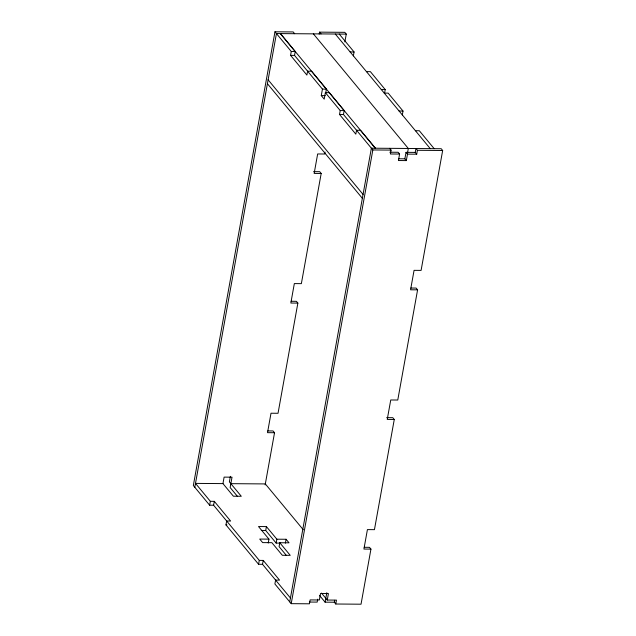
<?xml version="1.0" encoding="UTF-8"?>
<svg xmlns="http://www.w3.org/2000/svg" width="636" height="636" viewBox="0 0 636 636"><rect width="100%" height="100%" fill="white"/><g stroke="black" fill="none" stroke-linecap="round" stroke-linejoin="round"><path stroke-width="0.95" d="M294.659 33.708L293.196 31.935L274.967 31.8L193.336 485.514L209.642 505.207L213.601 505.23L259.281 560.395L258.582 564.283L262.533 564.315L290.437 598.007M194.799 487.279L276.437 33.573L346.262 34.105L344.855 41.904M209.642 505.207L210.341 501.311L195.498 483.392L222.95 483.606L233.388 496.207L241.29 496.271L229.381 481.889L230.383 476.332M325.719 92.84L326.387 89.135L311.545 71.216L307.593 71.184L306.894 75.072L290.58 55.38L291.28 51.492L274.967 31.8M213.601 505.23L214.3 501.343L210.341 501.311M325.37 92.649L324.209 99.129L321.267 95.591L322.436 89.104L294.532 55.412L295.231 51.524L280.389 33.605L375.375 148.212L360.485 130.293L356.534 130.261L355.834 134.156L339.521 114.456L340.22 110.569L325.37 92.649L329.329 92.681L344.171 110.6L343.472 114.488L372.839 149.953L291.209 603.667L309.43 603.803L310.13 599.915L319.351 599.987L320.52 593.507L328.422 593.563L327.262 600.05L336.484 600.122L335.784 604.009L361.033 604.2L370.947 549.107L369.476 547.334L364.205 547.294M222.95 483.606L224.111 477.119L232.021 477.183L230.153 487.55L237.331 496.215M258.582 564.283L225.955 524.899L226.655 521.003L230.606 521.035L214.3 501.343M319.192 34.082L319.542 32.142L344.791 32.333L346.262 34.105M265.148 484.918L274.537 432.726L273.075 430.954L267.804 430.914M291.129 301.281L296.392 301.321L297.863 303.094L278.035 413.281L271.008 413.225L267.51 432.671L274.537 432.726M313.572 171.641L319.717 171.688L321.188 173.461L301.361 283.648L294.333 283.592L290.835 303.038L297.863 303.094M325.036 152.068L324.686 154.015L317.658 153.96L314.16 173.405L321.188 173.461M280.19 543.12L276.151 543.088L265.713 530.48L266.412 526.592L258.51 526.536L268.949 539.137L268.249 543.025M353.377 55.865L354.077 51.969L339.234 34.05M262.533 564.315L263.232 560.419L259.281 560.395M276.151 543.088L276.851 539.201L266.412 526.592M276.851 539.201L286.073 539.264L289.014 542.81L279.792 542.739L279.093 546.634L286.462 555.53M285.373 543.16L286.073 539.264M289.738 601.894L371.376 148.188L441.201 148.721L442.664 150.486L421.096 270.395L414.068 270.348L410.57 289.793L417.59 289.841L397.77 400.028L390.743 399.98L387.245 419.418L394.272 419.474L374.445 529.661L367.417 529.605L363.919 549.051L370.947 549.107M384.565 93.285L385.233 89.589L370.39 71.661L366.439 71.637M389.598 148.323L391.068 150.096L390.369 153.984L399.591 154.055L398.422 160.534L406.325 160.598L407.493 154.119L406.022 152.346L415.244 152.409L416.715 154.182L407.493 154.119M402.318 114.941L403.017 111.054L388.175 93.126L384.216 93.102M317.714 599.184L317.189 602.101L309.342 602.046M334.941 602.236L325.091 602.165L326.793 592.72M406.325 160.598L404.862 158.825L406.022 152.346M407.445 153.284L408.312 148.466L313.373 33.851M334.663 600.289L334.313 602.236L335.784 604.009M415.244 152.409L415.944 148.522L417.415 150.295L416.715 154.182M291.28 51.492L295.231 51.524M350.126 51.945L354.077 51.969M290.58 55.38L294.532 55.412M322.436 89.104L326.387 89.135M381.282 89.557L385.233 89.589M321.267 95.591L325.227 95.615M340.22 110.569L344.171 110.6M399.066 111.022L403.017 111.054M339.521 114.456L343.472 114.488M415.38 130.714L419.331 130.746L434.173 148.665M372.839 149.953L391.068 150.096M417.415 150.295L442.664 150.486M389.82 152.219L398.12 152.282L399.591 154.055M398.931 158.777L404.862 158.825M410.856 288.029L416.127 288.068L417.59 289.841M386.656 417.653L392.802 417.701L394.272 419.474M230.852 483.662L265.323 483.924L303.3 529.772M225.955 524.899L226.949 524.907M261.269 530.448L265.713 530.48M268.949 539.137L259.726 539.066L262.66 542.611L271.882 542.683L282.328 555.284L290.231 555.347L279.792 542.739M335.283 34.018L430.27 148.633M319.542 32.142L321.013 33.915M268.114 79.81L363.053 194.417M267.414 83.698L362.353 198.305M321.49 593.086L327.262 600.05M319.566 595.495L325.091 602.165M263.232 560.419L279.546 580.119L275.595 580.088L274.895 583.975L291.209 603.667"/></g></svg>
